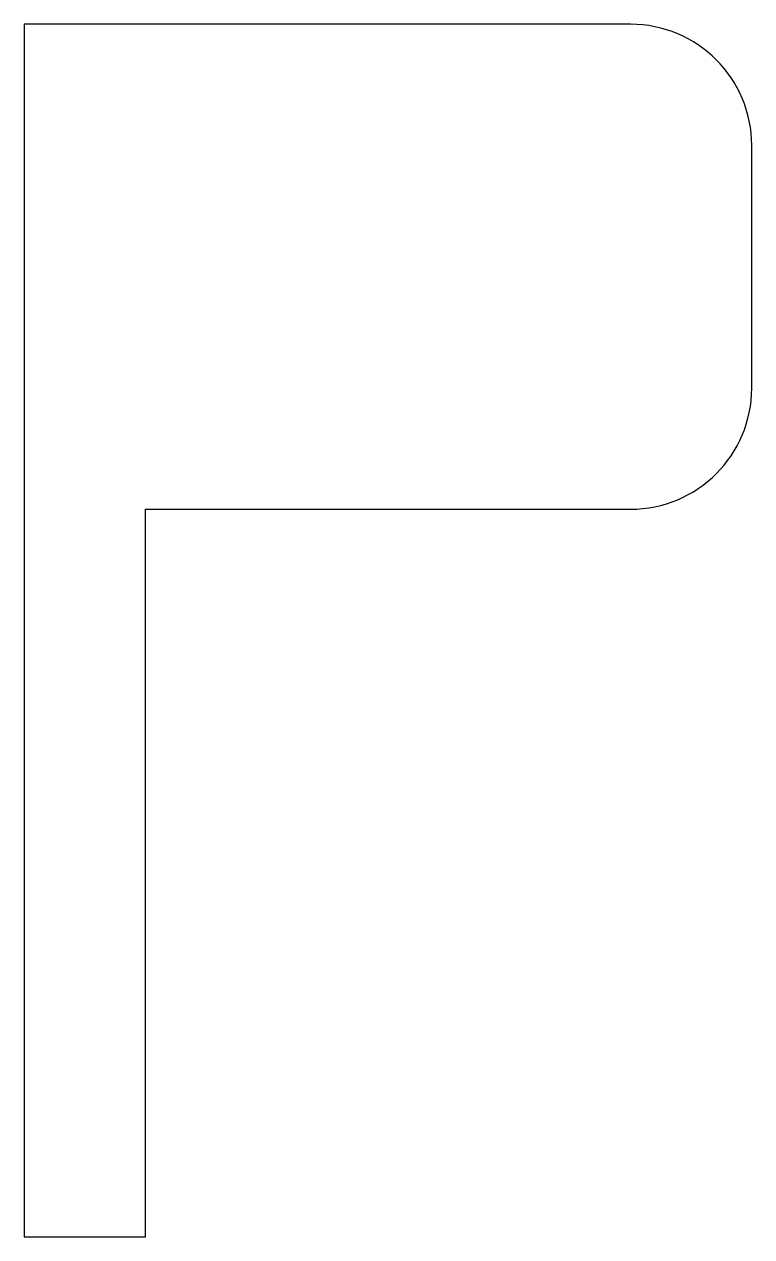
# Model space of a CAD drawing. Header units: metres. Extents: x 0 to 300, y 0 to 500.
import ezdxf

# ---------------------------------------------------------------- set-up
doc = ezdxf.new("R2010")
doc.units = ezdxf.units.M

msp = doc.modelspace()

# ---------------------------------------------------------------- linework, layer by layer
at = {"layer": 'PARAMETRIX'}
for p, q in [((250, 500), (0, 500)), ((0, 500), (0, 0)), ((300, 350), (300, 450)), ((50, 0), (50, 300)), ((50, 300), (250, 300)), ((0, 0), (50, 0))]:
    msp.add_line(p, q, dxfattribs=at)
for centre, start, end in [((250, 450), 0, 90), ((250, 350), 270, 0)]:
    msp.add_arc(centre, 50, start, end, dxfattribs=at)

doc.saveas('drawing.dxf')
